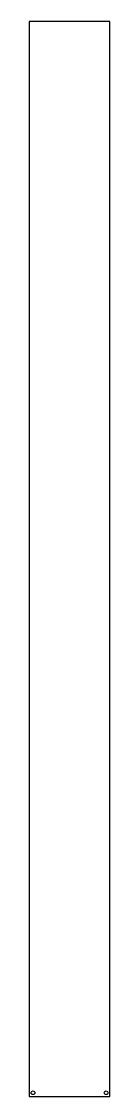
# Model space of a CAD drawing. Header units: millimetres. Extents: x 88 to 164, y -372 to 638.
import ezdxf

# ---------------------------------------------------------------- set-up
doc = ezdxf.new("R2010")
doc.units = ezdxf.units.MM
doc.layers.add('C06476-A', color=7, linetype='Continuous')
doc.layers.add('Default', color=7, linetype='Continuous')

# ---------------------------------------------------------------- blocks, each defined once
blk = doc.blocks.new('SE1')
at = {"layer": 'C06476-A', "color": 7, "linetype": 'Continuous'}
for p, q in [((76, 1010), (0, 1010)), ((0, 1010), (0, 0)), ((76, 0), (76, 1010)), ((0, 0), (76, 0))]:
    blk.add_line(p, q, dxfattribs=at)
for centre in [(3.5, 3.5), (72.5, 3.5)]:
    blk.add_circle(centre, 1.75, dxfattribs=at)

msp = doc.modelspace()

# ---------------------------------------------------------------- block references
at = {"layer": 'Default', "color": 7}
msp.add_blockref('SE1', (87.8, -372.4), dxfattribs=at)

doc.saveas('drawing.dxf')
